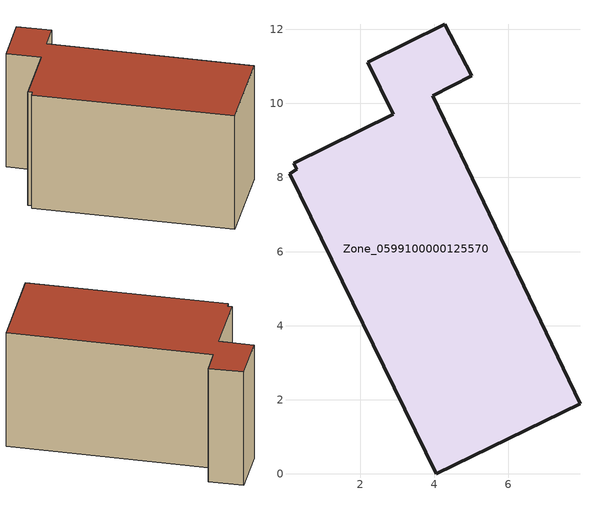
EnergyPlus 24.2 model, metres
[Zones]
Zone_0599100000125570
 floor ground (C_G): 2.89,9.7 2.21,11.11 4.28,12.14 5.01,10.74 3.95,10.2 7.93,1.89 4.05,0 0.09,8.11 0.28,8.22 0.2,8.39 z0
 wall outside (C_F): 5.01,10.74 4.28,12.14 2.21,11.11 2.89,9.7 0.2,8.39 0.28,8.22 0.09,8.11 4.05,0 7.93,1.89 3.95,10.2 5.01,10.74 z0:5.75
 roof outside (C_R): 0.2,8.39 0.28,8.22 0.09,8.11 4.05,0 7.93,1.89 3.95,10.2 5.01,10.74 4.28,12.14 2.21,11.11 2.89,9.7 z5.75
[BUILDING]
Pand.0599100000125570: North Axis=0; Terrain=City; Loads Convergence Tolerance Value=0.04; Temperature Convergence Tolerance Value=0.4; Solar Distribution=FullExterior; Maximum Number of Warmup Days=25; Minimum Number of Warmup Days=1
[Site:Location]
Rotterdam.The.Hague.AP_ZH_NLD Design_Conditions: Latitude=51.96; Longitude=4.45; Time Zone=1; Elevation=-4.5
[SITE:GROUNDTEMPERATURE:BUILDINGSURFACE]
18, 18, 18, 18, 18, 18, 18, 18, 18, 18, 18, 18
[MATERIAL] Thermal Absorptance=0.9; Solar Absorptance=0.7; Visible Absorptance=0.7
Name | Roughness | Thickness | Conductivity | Density | Specific Heat
G.TI.1946-1964 | MediumSmooth | 0.15 | 1 | 540 | 1210
F.TI.1946-1964 | Rough | 0.3 | 0.857143 | 1920 | 840
R.TI.1946-1964 | MediumRough | 0.2 | 0.277778 | 1500 | 1000
[CONSTRUCTION]
C_G: G.TI.1946-1964
C_F: F.TI.1946-1964
C_R: R.TI.1946-1964
[ZONE]
Zone_0599100000125570: Type=1; Multiplier=1; Ceiling Height=Autocalculate; Volume=Autocalculate; Floor Area=autocalculate; Part of Total Floor Area=Yes
[ZONEINFILTRATION:DESIGNFLOWRATE]
Infil_Zone_0599100000125570: Zone or ZoneList or Space or SpaceList=Zone_0599100000125570; Schedule=AlwaysOn; Design Flow Rate Calculation Method=Flow/Area; Flow Rate per Floor Area=0.003; Constant Term Coefficient=1; Temperature Term Coefficient=0; Velocity Term Coefficient=0; Velocity Squared Term Coefficient=0
[HVACTEMPLATE:ZONE:IDEALLOADSAIRSYSTEM]
Zone_0599100000125570: Maximum Heating Supply Air Temperature=50; Minimum Cooling Supply Air Temperature=13; Maximum Heating Supply Air Humidity Ratio=0.0156; Minimum Cooling Supply Air Humidity Ratio=0.0077; Heating Limit=NoLimit; Cooling Limit=NoLimit; Dehumidification Control Type=ConstantSensibleHeatRatio; Cooling Sensible Heat Ratio=0.7; Dehumidification Setpoint=60; Humidification Control Type=None; Humidification Setpoint=30; Outdoor Air Method=None; Outdoor Air Flow Rate per Person=0.00944; Outdoor Air Flow Rate per Zone Floor Area=0; Outdoor Air Flow Rate per Zone=0; Demand Controlled Ventilation Type=None; Outdoor Air Economizer Type=NoEconomizer; Heat Recovery Type=None; Sensible Heat Recovery Effectiveness=0.7; Latent Heat Recovery Effectiveness=0.65
[ZONECONTROL:THERMOSTAT]
ThermostatControl_Zone_0599100000125570: Zone or ZoneList=Zone_0599100000125570; Control Type Schedule=DualSetpointControlType; Control 1=Thermostat_Zone_0599100000125570; Temperature Difference Between Cutout And Setpoint=0
[THERMOSTATSETPOINT:DUALSETPOINT]
Thermostat_Zone_0599100000125570: Heating Setpoint Temperature Schedule=HeatingSetpoint_Zone_0599100000125570; Cooling Setpoint Temperature Schedule=CoolingSetpoint_Zone_0599100000125570
[SCHEDULE:COMPACT]
HeatingSetpoint_Zone_0599100000125570: Through: 12/31, For: AllDays, Until: 24:00, 21
CoolingSetpoint_Zone_0599100000125570: Through: 12/31, For: AllDays, Until: 24:00, 24
DualSetpointControlType: Through: 12/31, For: AllDays, Until: 24:00, 4
AlwaysOn: Through: 12/31, For: AllDays, Until: 24:00, 1
